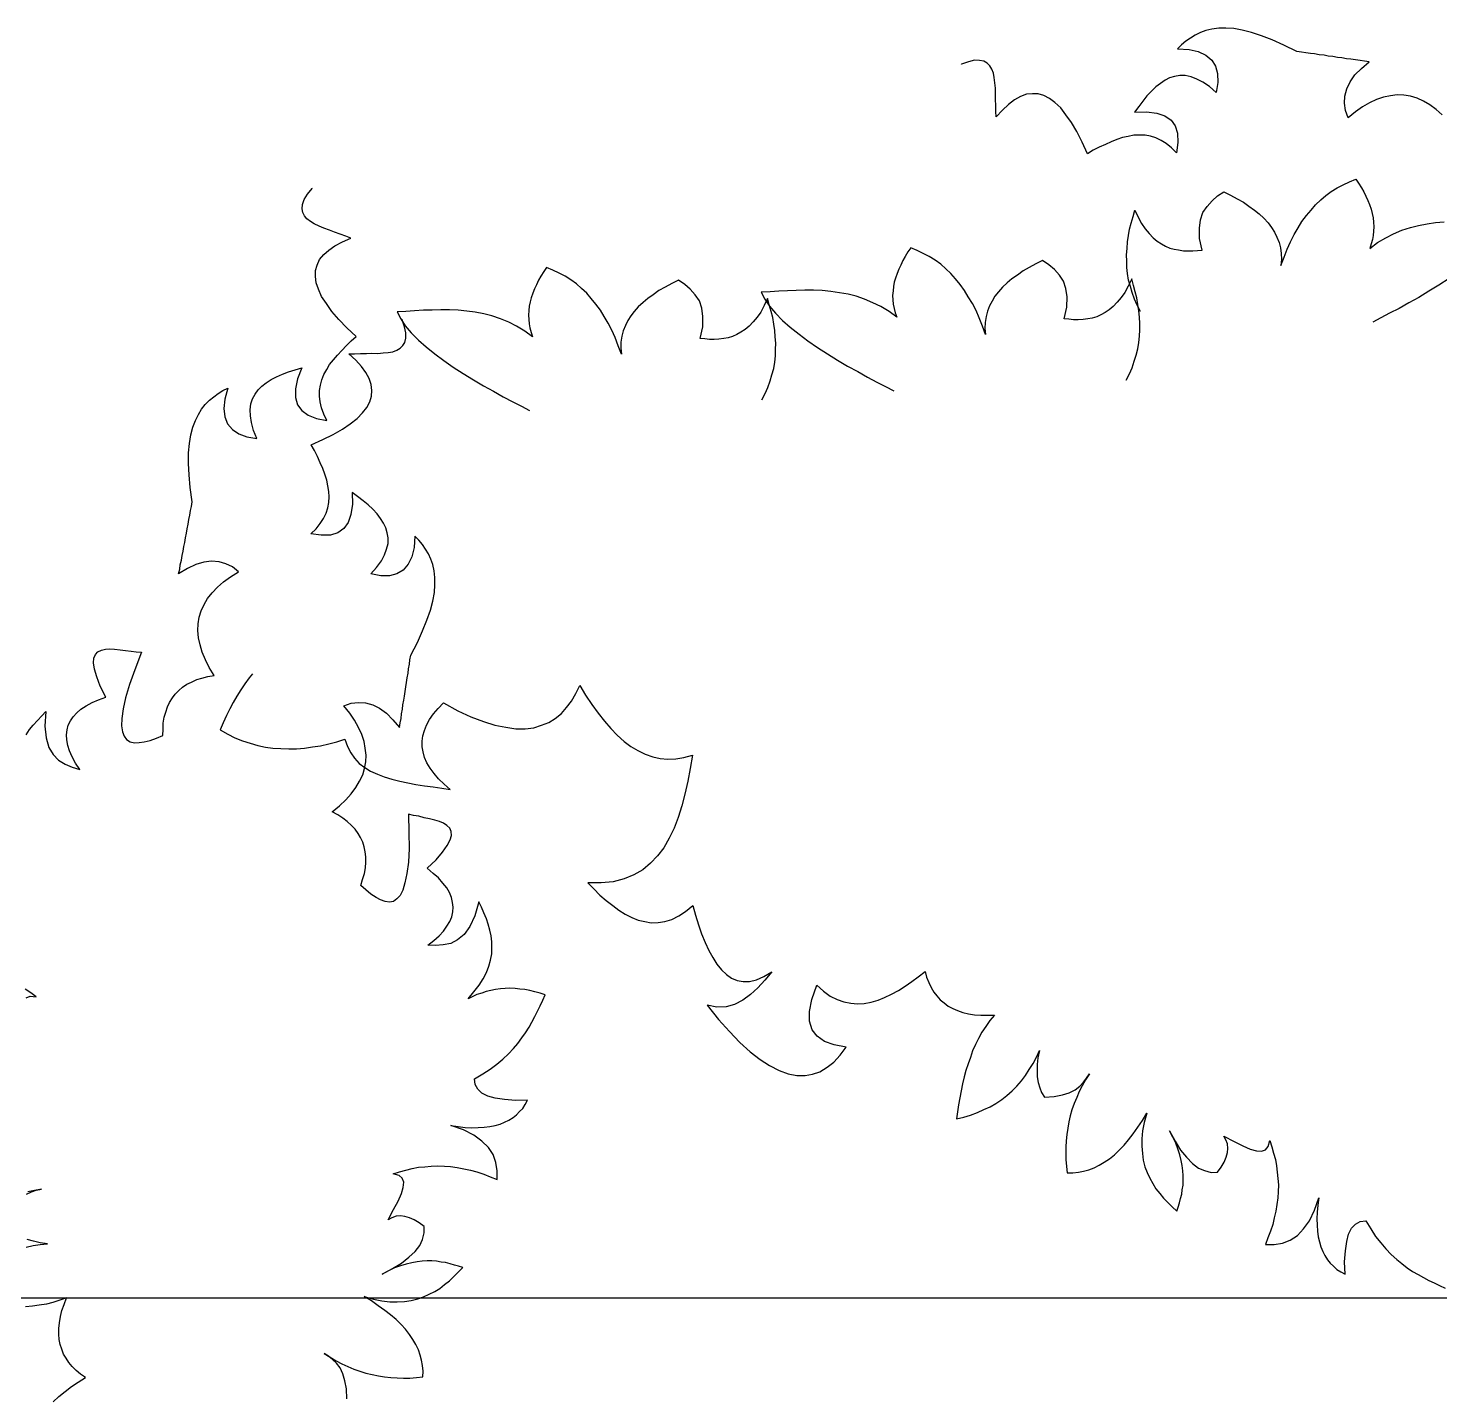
# Model space of a CAD drawing. Extents: x -24232 to 27340, y -23039 to 23489.
# Drawn here: x -2110 to -1626.4, y -17973.5 to -17504.5 of the extents above; entities that cross this region are included whole.
import ezdxf

# ---------------------------------------------------------------- set-up
doc = ezdxf.new("R2010")
doc.units = 0
doc.header["$LTSCALE"] = 10
doc.layers.add('1', color=1, linetype='CONTINUOUS')
doc.layers.add('3', color=3, linetype='CONTINUOUS')

msp = doc.modelspace()

# ---------------------------------------------------------------- linework, layer by layer
at = {"layer": '1'}
for points in [[(-1625.5, -17534.19), (-1627.62, -17532.36), (-1629.77, -17530.79), (-1631.94, -17529.49), (-1634.14, -17528.46), (-1636.38, -17527.83), (-1638.65, -17527.47), (-1640.94, -17527.38), (-1643.28, -17527.7), (-1645.62, -17528.14), (-1648.01, -17528.99), (-1650.42, -17530.1), (-1652.86, -17531.49), (-1655.19, -17533.15), (-1657.7, -17535.21), (-1657.7, -17535.21), (-1658.67, -17532.68), (-1658.96, -17530.21), (-1658.86, -17527.78), (-1658.21, -17525.27), (-1657.03, -17522.95), (-1655.44, -17520.54), (-1653.18, -17518.32), (-1650.52, -17516.01), (-1650.52, -17516.01), (-1652.13, -17515.85), (-1653.59, -17515.57), (-1655.2, -17515.41), (-1656.8, -17515.12), (-1658.27, -17514.97), (-1659.87, -17514.68), (-1661.34, -17514.54), (-1662.94, -17514.24), (-1664.55, -17514.08), (-1666.01, -17513.8), (-1667.62, -17513.64), (-1669.22, -17513.35), (-1670.69, -17513.21), (-1672.29, -17512.91), (-1673.76, -17512.77), (-1675.36, -17512.47), (-1675.36, -17512.47), (-1679.75, -17510.28), (-1683.77, -17508.53), (-1687.42, -17507.08), (-1690.83, -17505.94), (-1694.01, -17505.22), (-1696.93, -17504.66), (-1699.62, -17504.53), (-1702.07, -17504.55), (-1704.4, -17504.87), (-1706.48, -17505.34), (-1708.3, -17505.97), (-1710.15, -17506.87), (-1711.74, -17507.93), (-1713.34, -17508.99), (-1714.81, -17510.2), (-1716.16, -17511.56), (-1716.16, -17511.56), (-1712.26, -17511.81), (-1709.08, -17512.53), (-1706.49, -17513.73), (-1704.49, -17515.42), (-1703.22, -17517.58), (-1702.52, -17520.08), (-1702.4, -17523.07), (-1703.02, -17526.53), (-1703.02, -17526.53), (-1705.26, -17524.55), (-1707.54, -17522.97), (-1709.61, -17521.96), (-1711.57, -17521.22), (-1713.55, -17520.75), (-1715.44, -17520.7), (-1717.24, -17521.07), (-1718.91, -17521.58), (-1720.48, -17522.37), (-1722.08, -17523.43), (-1723.68, -17524.63), (-1725.18, -17526.1), (-1726.7, -17527.72), (-1728.09, -17529.47), (-1729.5, -17531.37), (-1730.9, -17533.26), (-1730.9, -17533.26), (-1726.82, -17533.12), (-1723.35, -17533.6), (-1720.6, -17534.55), (-1718.44, -17535.98), (-1717.02, -17538.02), (-1716.18, -17540.54), (-1716.08, -17543.66), (-1716.58, -17547.27), (-1716.58, -17547.27), (-1718.29, -17545.47), (-1720.05, -17544.08), (-1721.84, -17542.96), (-1723.65, -17542.1), (-1725.49, -17541.51), (-1727.35, -17541.19), (-1729.24, -17541.14), (-1731.15, -17541.22), (-1733.08, -17541.58), (-1735.01, -17541.93), (-1736.98, -17542.68), (-1738.95, -17543.43), (-1740.93, -17544.32), (-1743.06, -17545.33), (-1745.06, -17546.35), (-1747.07, -17547.51), (-1747.07, -17547.51), (-1748.84, -17543.54), (-1750.66, -17539.97), (-1752.51, -17536.81), (-1754.42, -17534.19), (-1756.22, -17531.84), (-1758.21, -17530.02), (-1760.1, -17528.61), (-1762.03, -17527.61), (-1764, -17527.01), (-1765.89, -17526.96), (-1767.94, -17527.16), (-1770.05, -17527.9), (-1772.06, -17529.06), (-1774.11, -17530.62), (-1776.2, -17532.58), (-1778.33, -17534.94), (-1778.33, -17534.94), (-1778.41, -17533.04), (-1778.48, -17531), (-1778.55, -17528.96), (-1778.63, -17527.05), (-1778.57, -17525.03), (-1778.8, -17523.25), (-1779.03, -17521.46), (-1779.28, -17519.95), (-1779.82, -17518.54), (-1780.52, -17517.39), (-1781.38, -17516.49), (-1782.53, -17515.84), (-1784, -17515.56), (-1785.75, -17515.52), (-1787.83, -17515.99), (-1790.22, -17516.84), (-1790.22, -17516.84), (-1790.31, -17516.75)], [(-2110.75, -17746.64), (-2109.5, -17744.85), (-2108.32, -17743.33), (-2106.84, -17741.74), (-2105.36, -17740.15), (-2103.91, -17738.68), (-2103.91, -17738.68), (-2104.26, -17743.72), (-2103.8, -17747.71), (-2102.9, -17750.96), (-2101.39, -17753.39), (-2099.62, -17755.32), (-2097.31, -17756.69), (-2094.94, -17757.79), (-2092.35, -17758.54), (-2092.35, -17758.54), (-2093.79, -17756.4), (-2094.93, -17754.2), (-2095.85, -17752.19), (-2096.37, -17750.27), (-2096.76, -17748.38), (-2096.92, -17746.68), (-2096.65, -17744.94), (-2096.29, -17743.37), (-2095.53, -17741.88), (-2094.63, -17740.43), (-2093.35, -17739.07), (-2091.96, -17737.87), (-2090.18, -17736.76), (-2088.11, -17735.59), (-2085.96, -17734.7), (-2083.4, -17733.78), (-2083.4, -17733.78), (-2085.29, -17730.02), (-2086.48, -17726.83), (-2087.25, -17724.16), (-2087.57, -17722.01), (-2087.47, -17720.38), (-2086.9, -17719.12), (-2086.13, -17718.2), (-2084.9, -17717.65), (-2083.56, -17717.27), (-2082.03, -17717.22), (-2080.39, -17717.32), (-2078.49, -17717.49), (-2076.63, -17717.78), (-2074.73, -17717.95), (-2072.99, -17718.21), (-2071.22, -17718.35), (-2071.22, -17718.35), (-2073.45, -17724.33), (-2075.33, -17729.43), (-2076.66, -17733.96), (-2077.42, -17737.8), (-2077.89, -17741.01), (-2078.07, -17743.6), (-2077.71, -17745.62), (-2077.1, -17747.14), (-2076.27, -17748.31), (-2075.05, -17749.01), (-2073.6, -17749.34), (-2071.93, -17749.32), (-2070.21, -17749.03), (-2068.16, -17748.54), (-2066.04, -17747.78), (-2063.9, -17746.9), (-2063.9, -17746.9), (-2063.8, -17744.71), (-2063.74, -17742.65), (-2063.41, -17740.65), (-2062.85, -17738.84), (-2062.29, -17737.03), (-2061.53, -17735.55), (-2060.61, -17733.97), (-2059.62, -17732.68), (-2058.36, -17731.45), (-2057.14, -17730.35), (-2055.65, -17729.31), (-2054.09, -17728.57), (-2052.24, -17727.75), (-2050.45, -17727.2), (-2048.4, -17726.71), (-2046.25, -17726.38), (-2046.25, -17726.38), (-2047.96, -17723.63), (-2049.28, -17720.97), (-2050.34, -17718.37), (-2051.13, -17715.84), (-2051.66, -17713.36), (-2051.93, -17710.94), (-2051.8, -17708.62), (-2051.41, -17706.36), (-2050.76, -17704.16), (-2049.72, -17702.05), (-2048.54, -17699.97), (-2046.97, -17697.99), (-2045.14, -17696.06), (-2043.04, -17694.2), (-2040.72, -17692.52), (-2037.97, -17690.81), (-2037.97, -17690.81), (-2040.05, -17689.08), (-2042.29, -17688.01), (-2044.62, -17687.32), (-2047.21, -17687.14), (-2049.79, -17687.5), (-2052.59, -17688.24), (-2055.41, -17689.65), (-2058.45, -17691.44), (-2058.45, -17691.44), (-2058.08, -17689.86), (-2057.88, -17688.39), (-2057.51, -17686.81), (-2057.28, -17685.21), (-2056.94, -17683.76), (-2056.7, -17682.16), (-2056.37, -17680.71), (-2056.13, -17679.11), (-2055.77, -17677.53), (-2055.56, -17676.06), (-2055.19, -17674.48), (-2054.96, -17672.88), (-2054.62, -17671.43), (-2054.39, -17669.83), (-2054.05, -17668.39), (-2053.81, -17666.78), (-2053.81, -17666.78), (-2054.48, -17661.92), (-2054.85, -17657.55), (-2055.04, -17653.63), (-2055.03, -17650.03), (-2054.69, -17646.79), (-2054.28, -17643.84), (-2053.54, -17641.25), (-2052.73, -17638.94), (-2051.68, -17636.84), (-2050.57, -17635.02), (-2049.38, -17633.5), (-2047.93, -17632.03), (-2046.42, -17630.87), (-2044.9, -17629.7), (-2043.28, -17628.69), (-2041.56, -17627.85), (-2041.56, -17627.85), (-2042.58, -17631.62), (-2042.92, -17634.86), (-2042.61, -17637.7), (-2041.66, -17640.14), (-2040.03, -17642.04), (-2037.88, -17643.51), (-2035.08, -17644.58), (-2031.61, -17645.11), (-2031.61, -17645.11), (-2032.76, -17642.35), (-2033.53, -17639.68), (-2033.82, -17637.4), (-2033.89, -17635.31), (-2033.69, -17633.28), (-2033.13, -17631.47), (-2032.21, -17629.89), (-2031.19, -17628.46), (-2029.93, -17627.23), (-2028.42, -17626.07), (-2026.77, -17624.93), (-2024.89, -17623.98), (-2022.87, -17623.07), (-2020.76, -17622.31), (-2018.52, -17621.59), (-2016.27, -17620.87), (-2016.27, -17620.87), (-2017.72, -17624.68), (-2018.38, -17628.13), (-2018.37, -17631.04), (-2017.7, -17633.54), (-2016.23, -17635.55), (-2014.12, -17637.15), (-2011.19, -17638.24), (-2007.62, -17638.94), (-2007.62, -17638.94), (-2008.76, -17636.73), (-2009.52, -17634.62), (-2010.01, -17632.57), (-2010.23, -17630.58), (-2010.2, -17628.65), (-2009.9, -17626.78), (-2009.34, -17624.97), (-2008.65, -17623.2), (-2007.7, -17621.48), (-2006.75, -17619.77), (-2005.4, -17618.14), (-2004.05, -17616.52), (-2002.58, -17614.93), (-2000.94, -17613.23), (-1999.33, -17611.67), (-1997.59, -17610.14), (-1997.59, -17610.14), (-2000.77, -17607.18), (-2003.56, -17604.32), (-2005.96, -17601.55), (-2007.84, -17598.9), (-2009.48, -17596.44), (-2010.56, -17593.97), (-2011.28, -17591.73), (-2011.61, -17589.58), (-2011.55, -17587.52), (-2010.99, -17585.71), (-2010.14, -17583.83), (-2008.76, -17582.08), (-2007.02, -17580.54), (-2004.88, -17579.1), (-2002.36, -17577.76), (-1999.44, -17576.5), (-1999.44, -17576.5), (-2001.21, -17575.81), (-2003.12, -17575.09), (-2005.03, -17574.37), (-2006.8, -17573.68), (-2008.74, -17573.09), (-2010.36, -17572.3), (-2011.97, -17571.5), (-2013.32, -17570.77), (-2014.48, -17569.81), (-2015.35, -17568.78), (-2015.92, -17567.68), (-2016.17, -17566.37), (-2015.97, -17564.9), (-2015.44, -17563.22), (-2014.32, -17561.41), (-2012.75, -17559.42), (-2012.75, -17559.42), (-2012.81, -17559.3)], [(-1728.92, -17601.57), (-1728.92, -17601.57), (-1730.09, -17599.39), (-1730.97, -17597.31), (-1731.73, -17595.08), (-1732.34, -17592.97), (-1732.96, -17590.87), (-1733.32, -17588.6), (-1733.53, -17586.46), (-1733.61, -17584.3), (-1733.68, -17582.14), (-1733.49, -17579.95), (-1733.3, -17577.77), (-1732.98, -17575.57), (-1732.65, -17573.37), (-1732.05, -17571.28), (-1731.46, -17569.05), (-1730.86, -17566.83), (-1730.86, -17566.83), (-1729.67, -17569.28), (-1728.51, -17571.47), (-1727.25, -17573.24), (-1725.87, -17574.87), (-1724.51, -17576.36), (-1723.18, -17577.44), (-1721.73, -17578.38), (-1720.3, -17579.19), (-1718.88, -17579.86), (-1717.35, -17580.25), (-1715.83, -17580.51), (-1714.19, -17580.75), (-1712.55, -17580.86), (-1710.93, -17580.84), (-1709.32, -17580.68), (-1707.71, -17580.52), (-1707.71, -17580.52), (-1708.64, -17576.55), (-1708.72, -17573.04), (-1708.33, -17570.15), (-1707.49, -17567.63), (-1706.07, -17565.6), (-1704.36, -17563.67), (-1702.5, -17561.99), (-1700.34, -17560.56), (-1700.34, -17560.56), (-1698.06, -17561.69), (-1695.77, -17562.95), (-1693.62, -17564.1), (-1691.72, -17565.53), (-1689.83, -17566.84), (-1688.21, -17568.17), (-1686.58, -17569.63), (-1685.2, -17571.25), (-1683.96, -17572.76), (-1682.99, -17574.42), (-1682.15, -17576.1), (-1681.42, -17577.92), (-1680.97, -17579.77), (-1680.64, -17581.77), (-1680.57, -17583.8), (-1680.78, -17585.85), (-1680.78, -17585.85), (-1679.7, -17583.03), (-1678.62, -17580.22), (-1677.52, -17577.67), (-1676.27, -17575.25), (-1674.87, -17572.94), (-1673.6, -17570.79), (-1672.04, -17568.74), (-1670.47, -17566.82), (-1668.88, -17565.04), (-1667.15, -17563.38), (-1665.41, -17561.85), (-1663.51, -17560.45), (-1661.47, -17559.16), (-1659.41, -17558.14), (-1657.34, -17557.13), (-1655.13, -17556.23), (-1655.13, -17556.23), (-1654.18, -17557.63), (-1653.21, -17559.16), (-1652.4, -17560.57), (-1651.7, -17562.12), (-1651.02, -17563.55), (-1650.47, -17564.98), (-1649.91, -17566.55), (-1649.5, -17568), (-1649.22, -17569.46), (-1649.07, -17570.94), (-1648.91, -17572.55), (-1649.03, -17574.05), (-1649.16, -17575.55), (-1649.43, -17576.93), (-1649.82, -17578.46), (-1650.34, -17580), (-1650.34, -17580), (-1647.7, -17577.98), (-1644.88, -17576.35), (-1642.17, -17574.99), (-1639.31, -17573.76), (-1636.43, -17572.8), (-1633.65, -17572.12), (-1630.73, -17571.56), (-1627.79, -17571.14), (-1624.84, -17570.84)], [(-1733.84, -17625.15), (-1733.84, -17625.15), (-1732.67, -17622.96), (-1731.79, -17620.88), (-1731.03, -17618.66), (-1730.42, -17616.55), (-1729.8, -17614.44), (-1729.44, -17612.18), (-1729.23, -17610.03), (-1729.15, -17607.87), (-1729.07, -17605.71), (-1729.26, -17603.53), (-1729.45, -17601.34), (-1729.78, -17599.14), (-1730.1, -17596.95), (-1730.71, -17594.85), (-1731.3, -17592.63), (-1731.9, -17590.4), (-1731.9, -17590.4), (-1733.09, -17592.86), (-1734.25, -17595.05), (-1735.51, -17596.82), (-1736.89, -17598.44), (-1738.25, -17599.93), (-1739.58, -17601.02), (-1741.03, -17601.96), (-1742.46, -17602.77), (-1743.88, -17603.44), (-1745.41, -17603.83), (-1746.92, -17604.09), (-1748.57, -17604.33), (-1750.21, -17604.44), (-1751.83, -17604.41), (-1753.44, -17604.26), (-1755.05, -17604.1), (-1755.05, -17604.1), (-1754.12, -17600.13), (-1754.04, -17596.61), (-1754.43, -17593.73), (-1755.27, -17591.21), (-1756.69, -17589.17), (-1758.4, -17587.25), (-1760.26, -17585.57), (-1762.42, -17584.14), (-1762.42, -17584.14), (-1764.7, -17585.27), (-1766.99, -17586.53), (-1769.14, -17587.67), (-1771.04, -17589.11), (-1772.93, -17590.41), (-1774.55, -17591.74), (-1776.18, -17593.21), (-1777.56, -17594.83), (-1778.79, -17596.33), (-1779.77, -17598), (-1780.61, -17599.68), (-1781.34, -17601.5), (-1781.79, -17603.35), (-1782.12, -17605.35), (-1782.19, -17607.37), (-1781.98, -17609.43), (-1781.98, -17609.43), (-1783.06, -17606.61), (-1784.14, -17603.8), (-1785.24, -17601.25), (-1786.49, -17598.82), (-1787.89, -17596.52), (-1789.16, -17594.36), (-1790.72, -17592.31), (-1792.29, -17590.4), (-1793.88, -17588.62), (-1795.61, -17586.96), (-1797.35, -17585.43), (-1799.24, -17584.02), (-1801.28, -17582.74), (-1803.35, -17581.72), (-1805.42, -17580.7), (-1807.63, -17579.81), (-1807.63, -17579.81), (-1808.58, -17581.2), (-1809.54, -17582.73), (-1810.36, -17584.14), (-1811.06, -17585.7), (-1811.74, -17587.12), (-1812.29, -17588.56), (-1812.85, -17590.13), (-1813.26, -17591.58), (-1813.54, -17593.04), (-1813.69, -17594.51), (-1813.85, -17596.12), (-1813.72, -17597.62), (-1813.6, -17599.13), (-1813.33, -17600.51), (-1812.94, -17602.03), (-1812.42, -17603.58), (-1812.42, -17603.58), (-1815.06, -17601.55), (-1817.88, -17599.92), (-1820.59, -17598.57), (-1823.45, -17597.34), (-1826.33, -17596.38), (-1829.11, -17595.7), (-1832.03, -17595.14), (-1834.97, -17594.71), (-1837.92, -17594.42), (-1840.88, -17594.26), (-1843.86, -17594.24), (-1846.85, -17594.35), (-1849.84, -17594.46), (-1852.83, -17594.57), (-1855.83, -17594.82), (-1858.82, -17594.93), (-1858.82, -17594.93), (-1857.57, -17597.36), (-1856.05, -17599.81), (-1853.99, -17602.18), (-1851.53, -17604.72), (-1848.91, -17607.01), (-1845.89, -17609.34), (-1842.87, -17611.67), (-1839.57, -17613.89), (-1836.14, -17616.13), (-1832.69, -17618.23), (-1829.24, -17620.33), (-1825.76, -17622.16), (-1822.43, -17624.12), (-1819.21, -17625.79), (-1816.25, -17627.3), (-1813.42, -17628.8)], [(-1858.61, -17631.88), (-1858.61, -17631.88), (-1857.45, -17629.7), (-1856.56, -17627.62), (-1855.8, -17625.39), (-1855.19, -17623.28), (-1854.57, -17621.18), (-1854.21, -17618.91), (-1854, -17616.76), (-1853.92, -17614.61), (-1853.85, -17612.45), (-1854.04, -17610.26), (-1854.23, -17608.08), (-1854.55, -17605.88), (-1854.88, -17603.68), (-1855.48, -17601.59), (-1856.07, -17599.36), (-1856.67, -17597.14), (-1856.67, -17597.14), (-1857.86, -17599.59), (-1859.02, -17601.78), (-1860.28, -17603.55), (-1861.66, -17605.17), (-1863.02, -17606.66), (-1864.35, -17607.75), (-1865.8, -17608.69), (-1867.23, -17609.5), (-1868.65, -17610.17), (-1870.18, -17610.56), (-1871.7, -17610.82), (-1873.34, -17611.06), (-1874.98, -17611.17), (-1876.6, -17611.15), (-1878.21, -17610.99), (-1879.82, -17610.83), (-1879.82, -17610.83), (-1878.89, -17606.86), (-1878.81, -17603.34), (-1879.2, -17600.46), (-1880.04, -17597.94), (-1881.46, -17595.91), (-1883.17, -17593.98), (-1885.03, -17592.3), (-1887.19, -17590.87), (-1887.19, -17590.87), (-1889.47, -17592), (-1891.76, -17593.26), (-1893.91, -17594.41), (-1895.81, -17595.84), (-1897.7, -17597.15), (-1899.32, -17598.48), (-1900.95, -17599.94), (-1902.33, -17601.56), (-1903.57, -17603.07), (-1904.54, -17604.73), (-1905.39, -17606.41), (-1906.11, -17608.23), (-1906.56, -17610.08), (-1906.89, -17612.08), (-1906.96, -17614.11), (-1906.75, -17616.16), (-1906.75, -17616.16), (-1907.83, -17613.34), (-1908.91, -17610.53), (-1910.01, -17607.98), (-1911.26, -17605.56), (-1912.66, -17603.25), (-1913.93, -17601.09), (-1915.49, -17599.04), (-1917.06, -17597.13), (-1918.65, -17595.35), (-1920.38, -17593.69), (-1922.12, -17592.16), (-1924.02, -17590.75), (-1926.06, -17589.47), (-1928.12, -17588.45), (-1930.19, -17587.44), (-1932.4, -17586.54), (-1932.4, -17586.54), (-1933.35, -17587.94), (-1934.32, -17589.47), (-1935.13, -17590.88), (-1935.83, -17592.43), (-1936.51, -17593.85), (-1937.06, -17595.29), (-1937.62, -17596.86), (-1938.03, -17598.31), (-1938.31, -17599.77), (-1938.46, -17601.24), (-1938.62, -17602.85), (-1938.5, -17604.36), (-1938.37, -17605.86), (-1938.1, -17607.24), (-1937.71, -17608.77), (-1937.19, -17610.31), (-1937.19, -17610.31), (-1939.83, -17608.29), (-1942.65, -17606.65), (-1945.36, -17605.3), (-1948.22, -17604.07), (-1951.1, -17603.11), (-1953.88, -17602.43), (-1956.8, -17601.87), (-1959.74, -17601.45), (-1962.69, -17601.15), (-1965.65, -17601), (-1968.63, -17600.97), (-1971.62, -17601.08), (-1974.61, -17601.19), (-1977.6, -17601.31), (-1980.6, -17601.55), (-1983.59, -17601.66), (-1983.59, -17601.66), (-1982.34, -17604.09), (-1980.83, -17606.54), (-1978.76, -17608.91), (-1976.3, -17611.46), (-1973.68, -17613.74), (-1970.66, -17616.07), (-1967.64, -17618.4), (-1964.34, -17620.63), (-1960.91, -17622.86), (-1957.46, -17624.96), (-1954.01, -17627.06), (-1950.53, -17628.9), (-1947.21, -17630.85), (-1943.99, -17632.52), (-1941.02, -17634.03), (-1938.19, -17635.53)], [(-1623.19, -17590.32), (-1626.62, -17592.55), (-1630.07, -17594.65), (-1633.52, -17596.75), (-1637, -17598.59), (-1640.32, -17600.54), (-1643.54, -17602.21), (-1646.51, -17603.73), (-1649.34, -17605.22)], [(-2000.8, -17974.15), (-2000.96, -17970.74), (-2001.47, -17967.97), (-2002.16, -17965.59), (-2003.15, -17963.58), (-2004.33, -17961.96), (-2005.68, -17960.73), (-2007.05, -17959.62), (-2008.57, -17958.64), (-2008.57, -17958.64), (-2006.55, -17959.95), (-2004.51, -17961.13), (-2002.59, -17962.15), (-2000.52, -17963.06), (-1998.45, -17963.97), (-1996.37, -17964.74), (-1994.27, -17965.38), (-1992.16, -17965.89), (-1990.03, -17966.26), (-1987.9, -17966.63), (-1985.76, -17966.87), (-1983.6, -17966.97), (-1981.44, -17967.08), (-1979.27, -17967.05), (-1976.95, -17966.9), (-1974.74, -17966.6), (-1974.74, -17966.6), (-1974.67, -17964.71), (-1974.86, -17962.79), (-1975.21, -17960.99), (-1975.68, -17959.17), (-1976.29, -17957.34), (-1977.19, -17955.62), (-1978.21, -17953.88), (-1979.37, -17952.12), (-1980.67, -17950.35), (-1982.25, -17948.68), (-1983.96, -17947), (-1985.82, -17945.44), (-1987.81, -17943.86), (-1990.07, -17942.26), (-1992.34, -17940.65), (-1994.88, -17939.15), (-1994.88, -17939.15), (-1991.73, -17940.04), (-1988.81, -17940.63), (-1986.13, -17940.93), (-1983.56, -17940.94), (-1981.1, -17940.81), (-1978.76, -17940.53), (-1976.53, -17939.96), (-1974.55, -17939.23), (-1972.56, -17938.37), (-1970.68, -17937.36), (-1968.94, -17936.33), (-1967.31, -17935.02), (-1965.67, -17933.71), (-1964.15, -17932.25), (-1962.63, -17930.79), (-1961.1, -17929.2), (-1961.1, -17929.2), (-1962.54, -17928.77), (-1963.99, -17928.34), (-1965.43, -17927.91), (-1967.01, -17927.46), (-1968.48, -17927.3), (-1970.07, -17926.98), (-1971.7, -17926.94), (-1973.32, -17926.9), (-1974.96, -17926.98), (-1976.74, -17927.19), (-1978.54, -17927.54), (-1980.49, -17928), (-1982.46, -17928.59), (-1984.44, -17929.32), (-1986.58, -17930.3), (-1988.74, -17931.42), (-1988.74, -17931.42), (-1985.13, -17929.52), (-1982.08, -17927.68), (-1979.55, -17925.66), (-1977.44, -17923.73), (-1975.85, -17921.6), (-1974.94, -17919.53), (-1974.29, -17917.3), (-1974.32, -17915.12), (-1974.32, -17915.12), (-1976.07, -17913.84), (-1977.73, -17912.85), (-1979.41, -17912.12), (-1980.98, -17911.67), (-1982.46, -17911.51), (-1983.96, -17911.61), (-1985.37, -17912.13), (-1986.67, -17912.8), (-1986.67, -17912.8), (-1984.79, -17909.35), (-1983.25, -17906.4), (-1982.15, -17903.81), (-1981.51, -17901.72), (-1981.31, -17899.97), (-1981.83, -17898.56), (-1982.95, -17897.62), (-1984.93, -17897.13), (-1984.93, -17897.13), (-1982.82, -17896.42), (-1980.58, -17895.85), (-1978.49, -17895.27), (-1976.27, -17894.84), (-1974.08, -17894.68), (-1971.89, -17894.51), (-1969.71, -17894.35), (-1967.41, -17894.47), (-1965.26, -17894.57), (-1962.99, -17894.96), (-1960.73, -17895.34), (-1958.48, -17895.86), (-1956.24, -17896.39), (-1953.89, -17897.19), (-1951.68, -17898.11), (-1949.35, -17899.05), (-1949.35, -17899.05), (-1949.29, -17896.07), (-1949.78, -17893.17), (-1950.7, -17890.49), (-1952.32, -17888.01), (-1954.53, -17885.86), (-1957.28, -17883.8), (-1960.88, -17882.04), (-1965.18, -17880.48), (-1965.18, -17880.48), (-1962.65, -17880.89), (-1960.24, -17881.16), (-1957.95, -17881.28), (-1955.78, -17881.25), (-1953.72, -17881.07), (-1951.8, -17880.88), (-1950, -17880.54), (-1948.32, -17880.04), (-1946.76, -17879.4), (-1945.33, -17878.75), (-1943.87, -17877.83), (-1942.68, -17876.87), (-1941.61, -17875.77), (-1940.54, -17874.67), (-1939.71, -17873.27), (-1938.87, -17871.87), (-1938.87, -17871.87), (-1943.08, -17871.95), (-1946.85, -17871.67), (-1950.05, -17871.17), (-1952.55, -17870.49), (-1954.6, -17869.45), (-1955.94, -17868.08), (-1956.85, -17866.49), (-1957.04, -17864.57), (-1957.04, -17864.57), (-1954.28, -17862.84), (-1951.66, -17861.23), (-1949.43, -17859.45), (-1947.34, -17857.78), (-1945.38, -17855.96), (-1943.68, -17854.12), (-1942.27, -17852.38), (-1940.84, -17850.5), (-1939.56, -17848.75), (-1938.4, -17846.84), (-1937.39, -17845.06), (-1936.36, -17843.14), (-1935.48, -17841.33), (-1934.61, -17839.53), (-1933.71, -17837.6), (-1932.83, -17835.8), (-1932.83, -17835.8), (-1934.53, -17835.2), (-1936.38, -17834.73), (-1938.09, -17834.27), (-1939.81, -17833.94), (-1941.56, -17833.75), (-1943.16, -17833.57), (-1944.92, -17833.51), (-1946.56, -17833.6), (-1948.19, -17833.69), (-1949.85, -17833.91), (-1951.51, -17834.27), (-1953.04, -17834.64), (-1954.59, -17835.15), (-1956.27, -17835.64), (-1957.7, -17836.29), (-1959.28, -17837.07), (-1959.28, -17837.07), (-1957.26, -17834.71), (-1955.52, -17832.47), (-1954.06, -17830.32), (-1953, -17828.14), (-1952.21, -17825.92), (-1951.57, -17823.82), (-1951.2, -17821.69), (-1951.11, -17819.67), (-1951.16, -17817.63), (-1951.34, -17815.58), (-1951.8, -17813.63), (-1952.38, -17811.53), (-1952.99, -17809.7), (-1953.85, -17807.7), (-1954.71, -17805.71), (-1955.59, -17803.85), (-1955.59, -17803.85), (-1956.95, -17808.72), (-1958.7, -17812.32), (-1960.64, -17815.09), (-1962.87, -17816.87), (-1965.18, -17818.11), (-1967.81, -17818.63), (-1970.41, -17818.88), (-1973.11, -17818.72), (-1973.11, -17818.72), (-1971.04, -17817.18), (-1969.22, -17815.49), (-1967.69, -17813.9), (-1966.56, -17812.26), (-1965.56, -17810.61), (-1964.85, -17809.06), (-1964.52, -17807.33), (-1964.34, -17805.73), (-1964.57, -17804.07), (-1964.92, -17802.41), (-1965.68, -17800.7), (-1966.59, -17799.1), (-1967.9, -17797.47), (-1969.46, -17795.67), (-1971.19, -17794.12), (-1973.3, -17792.39), (-1973.3, -17792.39), (-1970.27, -17789.47), (-1968.08, -17786.87), (-1966.47, -17784.61), (-1965.45, -17782.69), (-1965, -17781.11), (-1965.12, -17779.74), (-1965.54, -17778.61), (-1966.52, -17777.69), (-1967.65, -17776.88), (-1969.08, -17776.32), (-1970.66, -17775.87), (-1972.5, -17775.4), (-1974.36, -17775.05), (-1976.21, -17774.58), (-1977.93, -17774.25), (-1979.65, -17773.79), (-1979.65, -17773.79), (-1979.54, -17780.17), (-1979.47, -17785.61), (-1979.72, -17790.32), (-1980.28, -17794.19), (-1980.91, -17797.38), (-1981.59, -17799.88), (-1982.6, -17801.66), (-1983.69, -17802.9), (-1984.87, -17803.72), (-1986.25, -17803.97), (-1987.72, -17803.81), (-1989.29, -17803.23), (-1990.82, -17802.38), (-1992.59, -17801.23), (-1994.33, -17799.82), (-1996.06, -17798.27), (-1996.06, -17798.27), (-1995.42, -17796.17), (-1994.79, -17794.21), (-1994.44, -17792.22), (-1994.36, -17790.33), (-1994.29, -17788.44), (-1994.51, -17786.78), (-1994.85, -17784.98), (-1995.36, -17783.44), (-1996.13, -17781.86), (-1996.92, -17780.41), (-1997.98, -17778.94), (-1999.2, -17777.72), (-2000.67, -17776.34), (-2002.18, -17775.22), (-2003.95, -17774.08), (-2005.87, -17773.05), (-2005.87, -17773.05), (-2003.34, -17771.02), (-2001.21, -17768.96), (-1999.35, -17766.86), (-1997.76, -17764.73), (-1996.43, -17762.57), (-1995.38, -17760.38), (-1994.72, -17758.15), (-1994.34, -17755.89), (-1994.22, -17753.6), (-1994.5, -17751.26), (-1994.92, -17748.91), (-1995.74, -17746.51), (-1996.82, -17744.09), (-1998.18, -17741.63), (-1999.81, -17739.28), (-2001.84, -17736.75), (-2001.84, -17736.75), (-1999.29, -17735.81), (-1996.82, -17735.54), (-1994.4, -17735.68), (-1991.9, -17736.36), (-1989.59, -17737.57), (-1987.19, -17739.19), (-1985.01, -17741.47), (-1982.73, -17744.16), (-1982.73, -17744.16), (-1982.55, -17742.55), (-1982.25, -17741.09), (-1982.07, -17739.49), (-1981.76, -17737.89), (-1981.6, -17736.42), (-1981.29, -17734.83), (-1981.12, -17733.36), (-1980.81, -17731.76), (-1980.63, -17730.16), (-1980.33, -17728.7), (-1980.16, -17727.09), (-1979.84, -17725.5), (-1979.68, -17724.02), (-1979.37, -17722.43), (-1979.2, -17720.96), (-1978.89, -17719.37), (-1978.89, -17719.37), (-1976.65, -17715.01), (-1974.85, -17711), (-1973.36, -17707.37), (-1972.17, -17703.98), (-1971.41, -17700.81), (-1970.81, -17697.89), (-1970.65, -17695.2), (-1970.65, -17692.76), (-1970.93, -17690.42), (-1971.38, -17688.34), (-1971.99, -17686.51), (-1972.87, -17684.65), (-1973.91, -17683.04), (-1974.95, -17681.43), (-1976.14, -17679.94), (-1977.48, -17678.57), (-1977.48, -17678.57), (-1977.78, -17682.47), (-1978.54, -17685.64), (-1979.77, -17688.22), (-1981.48, -17690.2), (-1983.66, -17691.45), (-1986.17, -17692.12), (-1989.16, -17692.19), (-1992.62, -17691.54), (-1992.62, -17691.54), (-1990.61, -17689.32), (-1989, -17687.06), (-1987.96, -17685), (-1987.2, -17683.06), (-1986.71, -17681.08), (-1986.64, -17679.19), (-1986.98, -17677.39), (-1987.47, -17675.7), (-1988.24, -17674.13), (-1989.28, -17672.52), (-1990.46, -17670.9), (-1991.92, -17669.38), (-1993.51, -17667.85), (-1995.25, -17666.43), (-1997.13, -17665), (-1999, -17663.58), (-1999, -17663.58), (-1998.91, -17667.65), (-1999.43, -17671.12), (-2000.42, -17673.86), (-2001.87, -17676), (-2003.93, -17677.4), (-2006.46, -17678.21), (-2009.58, -17678.27), (-2013.18, -17677.73), (-2013.18, -17677.73), (-2011.37, -17676.03), (-2009.96, -17674.29), (-2008.81, -17672.52), (-2007.93, -17670.72), (-2007.32, -17668.89), (-2006.98, -17667.03), (-2006.91, -17665.14), (-2006.97, -17663.23), (-2007.29, -17661.3), (-2007.62, -17659.37), (-2008.35, -17657.39), (-2009.08, -17655.41), (-2009.94, -17653.41), (-2010.93, -17651.27), (-2011.92, -17649.26), (-2013.05, -17647.24), (-2013.05, -17647.24), (-2009.07, -17645.51), (-2005.48, -17643.74), (-2002.29, -17641.92), (-1999.65, -17640.05), (-1997.28, -17638.28), (-1995.43, -17636.31), (-1994.01, -17634.44), (-1992.98, -17632.52), (-1992.35, -17630.55), (-1992.28, -17628.66), (-1992.46, -17626.61), (-1993.17, -17624.5), (-1994.31, -17622.47), (-1995.84, -17620.4), (-1997.77, -17618.29), (-2000.11, -17616.13), (-2000.11, -17616.13), (-1998.21, -17616.07), (-1996.17, -17616.03), (-1994.13, -17615.98), (-1992.22, -17615.92), (-1990.2, -17616.01), (-1988.41, -17615.8), (-1986.63, -17615.59), (-1985.11, -17615.36), (-1983.7, -17614.84), (-1982.53, -17614.15), (-1981.63, -17613.3), (-1980.96, -17612.16), (-1980.66, -17610.7), (-1980.6, -17608.94), (-1981.05, -17606.86), (-1981.87, -17604.46), (-1981.87, -17604.46), (-1981.77, -17604.37)], [(-2033.19, -17725.74), (-2034.33, -17727.13), (-2035.75, -17729.16), (-2037.16, -17731.18), (-2038.46, -17733.36), (-2039.76, -17735.53), (-2040.92, -17737.72), (-2042.1, -17740.04), (-2043.16, -17742.51), (-2044.21, -17744.98), (-2044.21, -17744.98), (-2041.65, -17746.45), (-2039.2, -17747.64), (-2036.59, -17748.71), (-2033.96, -17749.51), (-2031.33, -17750.31), (-2028.68, -17750.84), (-2026.14, -17751.23), (-2023.45, -17751.36), (-2020.75, -17751.49), (-2018.04, -17751.49), (-2015.31, -17751.22), (-2012.56, -17750.81), (-2009.81, -17750.41), (-2007.04, -17749.73), (-2004.26, -17749.06), (-2001.46, -17748.12), (-2001.46, -17748.12), (-2000.63, -17750.64), (-1999.48, -17752.78), (-1998.18, -17754.67), (-1996.6, -17756.45), (-1994.7, -17757.86), (-1992.66, -17759.14), (-1990.33, -17760.18), (-1987.98, -17761.09), (-1985.35, -17761.89), (-1982.71, -17762.56), (-1979.92, -17763.11), (-1977.13, -17763.65), (-1974.19, -17764.08), (-1971.26, -17764.51), (-1968.32, -17764.93), (-1965.38, -17765.36), (-1965.38, -17765.36), (-1967.5, -17763.52), (-1969.36, -17761.71), (-1970.94, -17759.93), (-1972.24, -17758.04), (-1973.43, -17756.3), (-1974.19, -17754.47), (-1974.68, -17752.52), (-1975.04, -17750.73), (-1974.99, -17748.83), (-1974.8, -17746.96), (-1974.22, -17745.12), (-1973.5, -17743.3), (-1972.49, -17741.36), (-1971.09, -17739.47), (-1969.55, -17737.59), (-1967.74, -17735.74), (-1967.74, -17735.74), (-1962.85, -17738.39), (-1958.32, -17740.46), (-1954.01, -17742.1), (-1950.07, -17743.31), (-1946.35, -17744.08), (-1942.88, -17744.56), (-1939.77, -17744.6), (-1936.75, -17744.22), (-1934.1, -17743.39), (-1931.57, -17742.43), (-1929.39, -17741.02), (-1927.33, -17739.32), (-1925.51, -17737.34), (-1923.8, -17735.07), (-1922.32, -17732.51), (-1920.97, -17729.8), (-1920.97, -17729.8), (-1919, -17733.1), (-1916.88, -17736.29), (-1914.73, -17739.21), (-1912.56, -17742), (-1910.38, -17744.52), (-1908.16, -17746.77), (-1905.8, -17748.9), (-1903.53, -17750.61), (-1901.1, -17752.07), (-1898.65, -17753.26), (-1896.03, -17754.2), (-1893.51, -17754.72), (-1890.83, -17754.98), (-1888.1, -17754.84), (-1885.36, -17754.44), (-1882.43, -17753.64), (-1882.43, -17753.64), (-1883.15, -17758.18), (-1883.99, -17762.56), (-1884.96, -17766.94), (-1886.05, -17771.03), (-1887.25, -17774.97), (-1888.69, -17778.62), (-1890.39, -17782.11), (-1892.2, -17785.32), (-1894.37, -17788.08), (-1896.79, -17790.68), (-1899.44, -17792.86), (-1902.46, -17794.59), (-1905.85, -17796.02), (-1909.6, -17797), (-1913.7, -17797.41), (-1918.3, -17797.36), (-1918.3, -17797.36), (-1916.21, -17799.46), (-1914.11, -17801.57), (-1911.99, -17803.4), (-1909.73, -17805.12), (-1907.58, -17806.68), (-1905.42, -17808.11), (-1903.23, -17809.28), (-1901.02, -17810.17), (-1898.76, -17810.67), (-1896.5, -17811.03), (-1894.19, -17810.98), (-1891.86, -17810.67), (-1889.49, -17809.96), (-1887.06, -17808.71), (-1884.74, -17807.18), (-1882.24, -17805.12), (-1882.24, -17805.12), (-1881.35, -17808.46), (-1880.32, -17811.81), (-1879.27, -17814.89), (-1878.08, -17817.86), (-1876.85, -17820.55), (-1875.47, -17822.99), (-1874.07, -17825.29), (-1872.5, -17827.21), (-1870.76, -17828.74), (-1868.98, -17829.99), (-1867.04, -17830.86), (-1865.04, -17831.2), (-1862.87, -17831.14), (-1860.51, -17830.56), (-1857.96, -17829.46), (-1855.23, -17827.83), (-1855.23, -17827.83), (-1857.55, -17830.72), (-1859.97, -17833.32), (-1862.5, -17835.64), (-1865.13, -17837.55), (-1867.98, -17839.03), (-1870.9, -17839.83), (-1874.03, -17839.92), (-1877.35, -17839.32), (-1877.35, -17839.32), (-1873.5, -17844.17), (-1869.71, -17848.34), (-1866.16, -17852.08), (-1862.68, -17855.26), (-1859.15, -17857.91), (-1855.97, -17859.99), (-1852.75, -17861.66), (-1849.61, -17862.78), (-1846.68, -17863.34), (-1843.84, -17863.35), (-1841.23, -17862.93), (-1838.71, -17862.1), (-1836.26, -17860.58), (-1833.91, -17858.78), (-1831.78, -17856.42), (-1829.75, -17853.64), (-1829.75, -17853.64), (-1833.86, -17852.83), (-1837.14, -17851.69), (-1839.67, -17849.95), (-1841.35, -17847.75), (-1842.28, -17844.82), (-1842.35, -17841.43), (-1841.54, -17837.31), (-1839.84, -17832.47), (-1839.84, -17832.47), (-1837.47, -17834.46), (-1835.2, -17836.17), (-1832.88, -17837.35), (-1830.52, -17838.13), (-1828.13, -17838.63), (-1825.85, -17838.86), (-1823.53, -17838.68), (-1821.18, -17838.24), (-1818.81, -17837.52), (-1816.56, -17836.66), (-1814.15, -17835.55), (-1811.86, -17834.28), (-1809.54, -17832.75), (-1807.22, -17831.22), (-1805.02, -17829.54), (-1802.68, -17827.74), (-1802.68, -17827.74), (-1802.19, -17829.68), (-1801.43, -17831.52), (-1800.65, -17833.22), (-1799.72, -17834.8), (-1798.63, -17836.13), (-1797.54, -17837.46), (-1796.16, -17838.54), (-1794.78, -17839.63), (-1793.24, -17840.46), (-1791.55, -17841.16), (-1789.71, -17841.75), (-1787.86, -17842.21), (-1785.72, -17842.55), (-1783.58, -17842.76), (-1781.41, -17842.71), (-1778.97, -17842.68), (-1778.97, -17842.68), (-1780.51, -17844.56), (-1781.92, -17846.58), (-1783.2, -17848.49), (-1784.36, -17850.68), (-1785.38, -17852.74), (-1786.41, -17854.94), (-1787.17, -17857.17), (-1787.93, -17859.4), (-1788.69, -17861.62), (-1789.32, -17863.86), (-1789.83, -17866.25), (-1790.33, -17868.64), (-1790.84, -17871.03), (-1791.21, -17873.43), (-1791.58, -17875.83), (-1791.96, -17878.23), (-1791.96, -17878.23), (-1789.46, -17877.66), (-1787.09, -17876.95), (-1784.7, -17876.1), (-1782.57, -17875.09), (-1780.44, -17874.08), (-1778.43, -17872.93), (-1776.41, -17871.64), (-1774.64, -17870.19), (-1772.86, -17868.6), (-1771.21, -17867.01), (-1769.69, -17865.26), (-1768.28, -17863.37), (-1767, -17861.33), (-1765.71, -17859.29), (-1764.55, -17857.1), (-1763.5, -17854.77), (-1763.5, -17854.77), (-1764.02, -17857.29), (-1764.25, -17859.57), (-1764.34, -17861.86), (-1764.27, -17863.9), (-1763.92, -17865.83), (-1763.42, -17867.64), (-1762.76, -17869.19), (-1761.83, -17870.78), (-1761.83, -17870.78), (-1758.43, -17870.57), (-1755.67, -17870.03), (-1753.29, -17869.32), (-1751.3, -17868.3), (-1749.69, -17867.1), (-1748.47, -17865.73), (-1747.39, -17864.35), (-1746.42, -17862.82), (-1746.42, -17862.82), (-1747.71, -17864.86), (-1748.86, -17866.91), (-1749.86, -17868.84), (-1750.75, -17870.92), (-1751.63, -17873), (-1752.38, -17875.1), (-1752.99, -17877.2), (-1753.47, -17879.32), (-1753.82, -17881.45), (-1754.16, -17883.59), (-1754.37, -17885.73), (-1754.45, -17887.89), (-1754.53, -17890.05), (-1754.47, -17892.22), (-1754.3, -17894.54), (-1753.97, -17896.74), (-1753.97, -17896.74), (-1752.08, -17896.79), (-1750.16, -17896.57), (-1748.37, -17896.21), (-1746.56, -17895.71), (-1744.74, -17895.08), (-1743.02, -17894.17), (-1741.29, -17893.12), (-1739.55, -17891.94), (-1737.79, -17890.62), (-1736.15, -17889.02), (-1734.49, -17887.29), (-1732.95, -17885.41), (-1731.39, -17883.4), (-1729.81, -17881.12), (-1728.23, -17878.83), (-1726.76, -17876.27), (-1726.76, -17876.27), (-1727.62, -17879.44), (-1728.18, -17882.36), (-1728.44, -17885.04), (-1728.43, -17887.62), (-1728.26, -17890.07), (-1727.95, -17892.4), (-1727.36, -17894.63), (-1726.6, -17896.6), (-1725.72, -17898.58), (-1724.68, -17900.45), (-1723.63, -17902.17), (-1722.3, -17903.8), (-1720.97, -17905.42), (-1719.5, -17906.92), (-1718.02, -17908.42), (-1716.41, -17909.93), (-1716.41, -17909.93), (-1716, -17908.48), (-1715.58, -17907.03), (-1715.17, -17905.58), (-1714.74, -17904), (-1714.6, -17902.53), (-1714.3, -17900.93), (-1714.28, -17899.31), (-1714.25, -17897.68), (-1714.36, -17896.05), (-1714.59, -17894.27), (-1714.96, -17892.47), (-1715.44, -17890.53), (-1716.06, -17888.57), (-1716.81, -17886.6), (-1717.82, -17884.47), (-1718.96, -17882.32), (-1718.96, -17882.32), (-1717.02, -17885.9), (-1715.15, -17888.93), (-1713.09, -17891.43), (-1711.13, -17893.52), (-1708.99, -17895.09), (-1706.91, -17895.97), (-1704.67, -17896.6), (-1702.49, -17896.54), (-1702.49, -17896.54), (-1701.24, -17894.77), (-1700.26, -17893.11), (-1699.55, -17891.42), (-1699.12, -17889.83), (-1698.98, -17888.36), (-1699.1, -17886.86), (-1699.64, -17885.45), (-1700.32, -17884.16), (-1700.32, -17884.16), (-1696.85, -17886), (-1693.88, -17887.51), (-1691.28, -17888.58), (-1689.17, -17889.19), (-1687.43, -17889.36), (-1686.02, -17888.83), (-1685.1, -17887.7), (-1684.63, -17885.71), (-1684.63, -17885.71), (-1683.89, -17887.82), (-1683.3, -17890.04), (-1682.69, -17892.13), (-1682.24, -17894.35), (-1682.04, -17896.53), (-1681.85, -17898.72), (-1681.66, -17900.9), (-1681.75, -17903.2), (-1681.83, -17905.36), (-1682.19, -17907.62), (-1682.55, -17909.89), (-1683.04, -17912.14), (-1683.54, -17914.4), (-1684.31, -17916.76), (-1685.21, -17918.97), (-1686.12, -17921.32), (-1686.12, -17921.32), (-1683.14, -17921.34), (-1680.25, -17920.81), (-1677.58, -17919.86), (-1675.11, -17918.21), (-1673, -17915.98), (-1670.96, -17913.2), (-1669.25, -17909.58), (-1667.74, -17905.26), (-1667.74, -17905.26), (-1668.13, -17907.79), (-1668.36, -17910.21), (-1668.46, -17912.5), (-1668.4, -17914.67), (-1668.2, -17916.72), (-1667.98, -17918.64), (-1667.61, -17920.44), (-1667.1, -17922.11), (-1666.44, -17923.67), (-1665.77, -17925.09), (-1664.83, -17926.53), (-1663.86, -17927.71), (-1662.75, -17928.77), (-1661.64, -17929.83), (-1660.23, -17930.65), (-1658.82, -17931.46), (-1658.82, -17931.46), (-1658.94, -17927.25), (-1658.71, -17923.48), (-1658.25, -17920.28), (-1657.6, -17917.77), (-1656.58, -17915.7), (-1655.23, -17914.35), (-1653.65, -17913.42), (-1651.73, -17913.2), (-1651.73, -17913.2), (-1649.97, -17915.95), (-1648.33, -17918.55), (-1646.52, -17920.76), (-1644.83, -17922.82), (-1642.99, -17924.77), (-1641.12, -17926.44), (-1639.36, -17927.83), (-1637.47, -17929.24), (-1635.7, -17930.5), (-1633.78, -17931.63), (-1631.98, -17932.62), (-1630.05, -17933.63), (-1628.24, -17934.48), (-1626.43, -17935.34), (-1624.48, -17936.21)], [(-2110.7, -17836.73), (-2109.34, -17836.22), (-2107.31, -17836.41), (-2107.31, -17836.41), (-2109.06, -17835.04), (-2110.98, -17833.76)], [(-2110.6, -17904), (-2108.91, -17903.29), (-2107.25, -17902.71), (-2105.49, -17902.29), (-2105.49, -17902.29), (-2107.84, -17902.85), (-2110.15, -17903.28)], [(-2110.7, -17922.24), (-2108.35, -17921.68), (-2105.91, -17921.28), (-2103.36, -17921.05), (-2103.36, -17921.05), (-2105.92, -17920.73), (-2108.15, -17920.21), (-2110.35, -17919.56)], [(-2101.44, -17975.18), (-2099.51, -17973.42), (-2097.32, -17971.72), (-2095.12, -17970.01), (-2092.82, -17968.47), (-2090.37, -17966.83), (-2090.37, -17966.83), (-2092.05, -17965.75), (-2093.54, -17964.43), (-2094.9, -17963.15), (-2096.1, -17961.76), (-2097.01, -17960.3), (-2097.92, -17958.85), (-2098.5, -17957.19), (-2099.08, -17955.53), (-2099.37, -17953.8), (-2099.5, -17951.97), (-2099.46, -17950.04), (-2099.3, -17948.15), (-2098.94, -17946.02), (-2098.45, -17943.92), (-2097.7, -17941.88), (-2096.89, -17939.58), (-2096.89, -17939.58), (-2099.16, -17940.43), (-2101.54, -17941.12), (-2103.75, -17941.71), (-2106.19, -17942.11), (-2108.48, -17942.41), (-2110.89, -17942.68)]]:
    msp.add_lwpolyline(points, dxfattribs=at)
at = {"layer": '3'}
msp.add_line((-6327.61, -17939.61), (-1441.31, -17939.61), dxfattribs=at)

doc.saveas('drawing.dxf')
